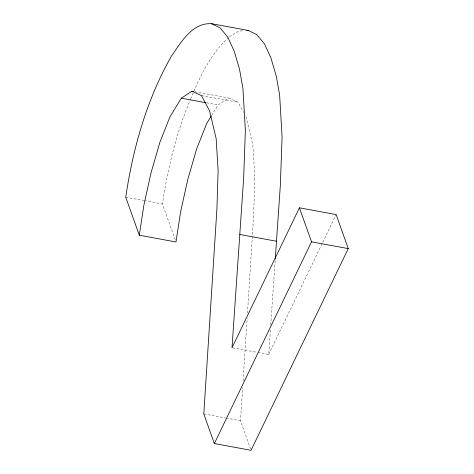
<?xml version="1.0" encoding="UTF-8"?>
<svg xmlns="http://www.w3.org/2000/svg" width="474" height="474" viewBox="0 0 474 474"><rect width="100%" height="100%" fill="white"/><g stroke="black" fill="none" stroke-linecap="round" stroke-linejoin="round"><path stroke-width="0.36" stroke-dasharray="2.37 1.78" d="M250.562 448.925L240.514 420.693L242.658 387.548M243.091 380.924L247.144 318.327M247.481 313.172L253.637 215.605L254.834 177.341L252.855 145.287L246.302 117.629L245.289 115.715M257.933 352.472L268.728 354.457L270.441 329.46M270.743 325.046L275.175 260.344M175.262 239.903L162.464 203.968C167.743 168.282 176.292 132.833 190.424 99.57M190.702 98.894C199.72 76.705 210.557 54.285 228.255 37.683M268.728 354.457L336.137 214.574M211.611 115.466L218.052 104.95L228.664 97.994L238.191 102.325L243.595 112.528M229.244 36.67L239.08 31.088L243.334 30.792M194.826 91.766L228.664 97.994M201.474 95.57L238.191 102.325M206.534 102.828L218.052 104.95M125.746 197.214L143.746 200.526M144.463 200.656L162.464 203.968M232.74 347.839L257.21 352.342M203.796 413.938L225.393 417.908M226.116 418.044L240.514 420.693"/><path stroke-width="0.71" d="M139.285 235.222L125.746 197.214C132.969 148.155 146.774 99.451 171.392 56.163C181.044 42.453 192.136 22.474 211.582 23.7L220.096 27.889L227.721 37.043L234.251 51.293L239.518 69.251L242.913 88.271L245.366 130.291L243.636 178.437L232.017 347.703L299.426 207.819L336.137 214.574L348.254 248.595L251.054 450.3L214.343 443.546L203.796 413.938L216.926 208.85L218.117 170.587L216.144 138.532L209.585 110.875L201.474 95.57L191.946 91.239L181.341 98.195L169.976 116.758L159.928 142.17L151.01 172.915L143.871 205.26L139.285 235.222L175.996 241.977L180.582 212.014L187.722 179.664L196.639 148.925L206.688 123.507L211.232 116.083M275.276 258.875L280.347 185.192L282.077 137.045L279.63 95.025L276.235 76.006L270.962 58.047L264.433 43.798L256.813 34.643L248.293 30.454L211.582 23.7M214.343 443.546L311.536 241.841L299.426 207.819M246.877 30.549L248.293 30.454M191.946 91.239L193.386 91.506M181.341 98.195L205.817 102.698M311.536 241.841L348.254 248.595M239.773 234.476L276.484 241.23"/></g></svg>
